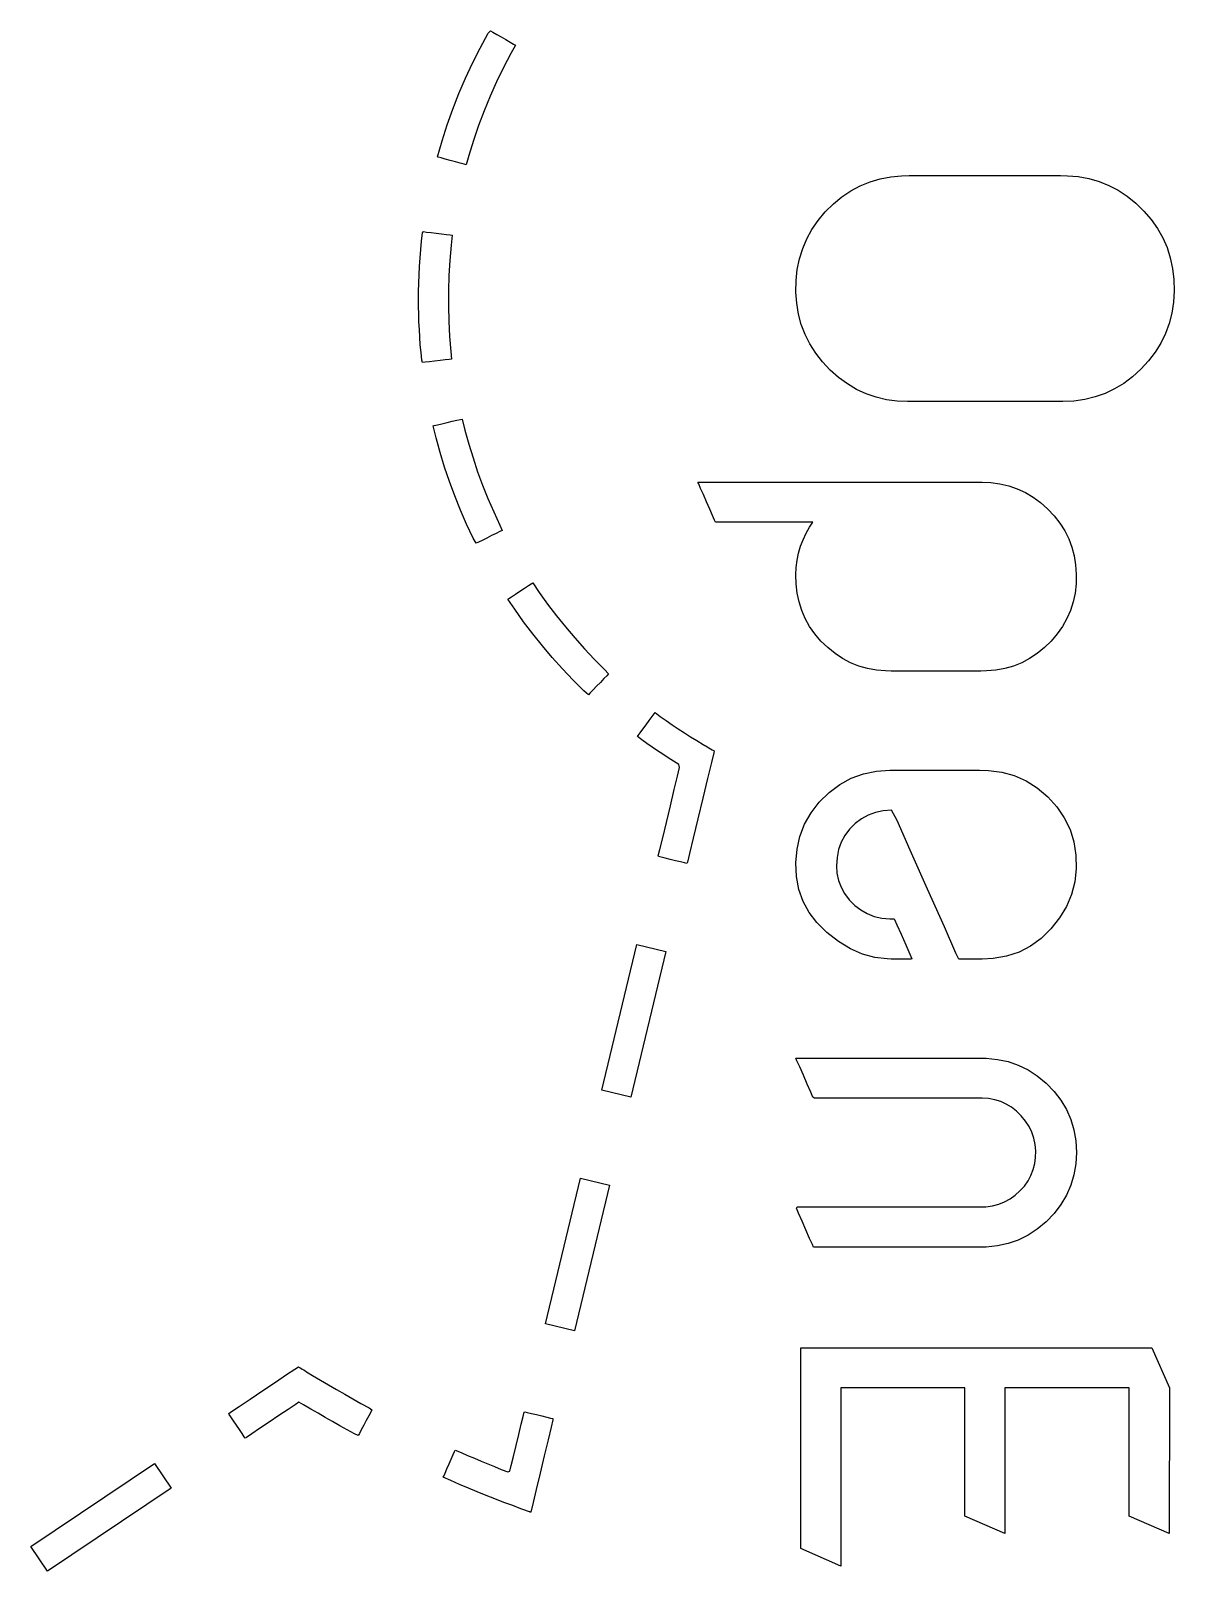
# Model space of a CAD drawing. Header units: metres. Extents: x 1612 to 2178, y 1755 to 2101.
# Drawn here: x 1655.36 to 1671.61, y 2015.76 to 2037.66 of the extents above; entities that cross this region are included whole.
import ezdxf

# ---------------------------------------------------------------- set-up
doc = ezdxf.new("R2010")
doc.units = ezdxf.units.M

msp = doc.modelspace()

# ---------------------------------------------------------------- linework, layer by layer
at = {"layer": 'COMPONENT0'}
for p, q in [((1661.858, 2037.627, 0), (1661.892, 2037.663, 0)), ((1661.892, 2037.663, 0), (1661.927, 2037.643, 0)), ((1661.745, 2037.417, 0), (1661.858, 2037.627, 0)), ((1661.927, 2037.643, 0), (1661.981, 2037.612, 0)), ((1661.981, 2037.612, 0), (1662.046, 2037.575, 0)), ((1662.046, 2037.575, 0), (1662.112, 2037.537, 0)), ((1662.112, 2037.537, 0), (1662.173, 2037.502, 0)), ((1662.173, 2037.502, 0), (1662.221, 2037.475, 0)), ((1662.247, 2037.46, 0), (1662.184, 2037.341, 0)), ((1662.221, 2037.475, 0), (1662.247, 2037.46, 0)), ((1661.638, 2037.205, 0), (1661.745, 2037.417, 0)), ((1662.184, 2037.341, 0), (1662.079, 2037.141, 0)), ((1661.538, 2036.989, 0), (1661.638, 2037.205, 0)), ((1662.079, 2037.141, 0), (1661.98, 2036.939, 0)), ((1661.444, 2036.77, 0), (1661.538, 2036.989, 0)), ((1661.98, 2036.939, 0), (1661.888, 2036.734, 0)), ((1661.357, 2036.548, 0), (1661.444, 2036.77, 0)), ((1661.888, 2036.734, 0), (1661.802, 2036.526, 0)), ((1661.277, 2036.324, 0), (1661.357, 2036.548, 0)), ((1661.802, 2036.526, 0), (1661.723, 2036.316, 0)), ((1661.205, 2036.098, 0), (1661.277, 2036.324, 0)), ((1661.723, 2036.316, 0), (1661.65, 2036.103, 0)), ((1661.139, 2035.869, 0), (1661.205, 2036.098, 0)), ((1661.65, 2036.103, 0), (1661.584, 2035.888, 0)), ((1661.15, 2035.866, 0), (1661.139, 2035.869, 0)), ((1661.189, 2035.855, 0), (1661.15, 2035.866, 0)), ((1661.249, 2035.839, 0), (1661.189, 2035.855, 0)), ((1661.321, 2035.82, 0), (1661.249, 2035.839, 0)), ((1661.395, 2035.8, 0), (1661.321, 2035.82, 0)), ((1661.463, 2035.781, 0), (1661.395, 2035.8, 0)), ((1661.516, 2035.767, 0), (1661.463, 2035.781, 0)), ((1661.545, 2035.759, 0), (1661.516, 2035.767, 0)), ((1661.584, 2035.888, 0), (1661.545, 2035.759, 0)), ((1660.928, 2034.79, 0), (1660.942, 2034.808, 0)), ((1660.942, 2034.808, 0), (1660.984, 2034.802, 0)), ((1660.902, 2034.553, 0), (1660.914, 2034.671, 0)), ((1660.914, 2034.671, 0), (1660.928, 2034.79, 0)), ((1660.984, 2034.802, 0), (1661.047, 2034.795, 0)), ((1661.047, 2034.795, 0), (1661.121, 2034.785, 0)), ((1661.121, 2034.785, 0), (1661.197, 2034.776, 0)), ((1661.197, 2034.776, 0), (1661.267, 2034.767, 0)), ((1661.267, 2034.767, 0), (1661.32, 2034.76, 0)), ((1661.334, 2034.614, 0), (1661.314, 2034.399, 0)), ((1661.32, 2034.76, 0), (1661.348, 2034.757, 0)), ((1661.348, 2034.757, 0), (1661.334, 2034.614, 0)), ((1660.884, 2034.314, 0), (1660.892, 2034.434, 0)), ((1660.892, 2034.434, 0), (1660.902, 2034.553, 0)), ((1661.314, 2034.399, 0), (1661.301, 2034.183, 0)), ((1660.873, 2034.075, 0), (1660.878, 2034.195, 0)), ((1660.878, 2034.195, 0), (1660.884, 2034.314, 0)), ((1661.301, 2034.183, 0), (1661.294, 2033.966, 0)), ((1660.869, 2033.836, 0), (1660.87, 2033.956, 0)), ((1660.87, 2033.956, 0), (1660.873, 2034.075, 0)), ((1661.294, 2033.966, 0), (1661.294, 2033.749, 0)), ((1660.87, 2033.745, 0), (1660.869, 2033.836, 0)), ((1660.872, 2033.636, 0), (1660.87, 2033.745, 0)), ((1661.294, 2033.749, 0), (1661.299, 2033.533, 0)), ((1660.876, 2033.527, 0), (1660.872, 2033.636, 0)), ((1660.881, 2033.417, 0), (1660.876, 2033.527, 0)), ((1661.299, 2033.533, 0), (1661.311, 2033.317, 0)), ((1660.887, 2033.308, 0), (1660.881, 2033.417, 0)), ((1660.895, 2033.199, 0), (1660.887, 2033.308, 0)), ((1661.311, 2033.317, 0), (1661.329, 2033.102, 0)), ((1660.905, 2033.091, 0), (1660.895, 2033.199, 0)), ((1660.916, 2032.982, 0), (1660.905, 2033.091, 0)), ((1661.329, 2033.102, 0), (1661.336, 2032.994, 0)), ((1660.928, 2032.947, 0), (1660.916, 2032.982, 0)), ((1660.965, 2032.952, 0), (1660.928, 2032.947, 0)), ((1661.025, 2032.959, 0), (1660.965, 2032.952, 0)), ((1661.098, 2032.967, 0), (1661.025, 2032.959, 0)), ((1661.175, 2032.976, 0), (1661.098, 2032.967, 0)), ((1661.246, 2032.984, 0), (1661.175, 2032.976, 0)), ((1661.303, 2032.99, 0), (1661.246, 2032.984, 0)), ((1661.336, 2032.994, 0), (1661.303, 2032.99, 0)), ((1661.077, 2032.047, 0), (1661.094, 2032.051, 0)), ((1661.119, 2031.878, 0), (1661.077, 2032.047, 0)), ((1661.094, 2032.051, 0), (1661.139, 2032.062, 0)), ((1661.139, 2032.062, 0), (1661.202, 2032.077, 0)), ((1661.202, 2032.077, 0), (1661.276, 2032.094, 0)), ((1661.276, 2032.094, 0), (1661.35, 2032.111, 0)), ((1661.35, 2032.111, 0), (1661.416, 2032.127, 0)), ((1661.416, 2032.127, 0), (1661.465, 2032.139, 0)), ((1661.465, 2032.139, 0), (1661.488, 2032.144, 0)), ((1661.488, 2032.144, 0), (1661.529, 2031.985, 0)), ((1661.529, 2031.985, 0), (1661.583, 2031.787, 0)), ((1661.177, 2031.669, 0), (1661.119, 2031.878, 0)), ((1661.583, 2031.787, 0), (1661.644, 2031.59, 0)), ((1661.241, 2031.461, 0), (1661.177, 2031.669, 0)), ((1661.644, 2031.59, 0), (1661.709, 2031.395, 0)), ((1661.31, 2031.254, 0), (1661.241, 2031.461, 0)), ((1661.709, 2031.395, 0), (1661.78, 2031.203, 0)), ((1661.385, 2031.05, 0), (1661.31, 2031.254, 0)), ((1661.78, 2031.203, 0), (1661.857, 2031.012, 0)), ((1661.467, 2030.848, 0), (1661.385, 2031.05, 0)), ((1661.857, 2031.012, 0), (1661.939, 2030.823, 0)), ((1661.553, 2030.649, 0), (1661.467, 2030.848, 0)), ((1661.646, 2030.452, 0), (1661.553, 2030.649, 0)), ((1661.939, 2030.823, 0), (1662.026, 2030.637, 0)), ((1661.69, 2030.377, 0), (1661.646, 2030.452, 0)), ((1661.839, 2030.451, 0), (1661.774, 2030.419, 0)), ((1661.908, 2030.486, 0), (1661.839, 2030.451, 0)), ((1661.973, 2030.518, 0), (1661.908, 2030.486, 0)), ((1662.025, 2030.544, 0), (1661.973, 2030.518, 0)), ((1662.057, 2030.56, 0), (1662.025, 2030.544, 0)), ((1662.026, 2030.637, 0), (1662.057, 2030.56, 0)), ((1661.722, 2030.393, 0), (1661.69, 2030.377, 0)), ((1661.774, 2030.419, 0), (1661.722, 2030.393, 0)), ((1662.374, 2029.737, 0), (1662.431, 2029.775, 0)), ((1662.431, 2029.775, 0), (1662.473, 2029.803, 0)), ((1662.473, 2029.803, 0), (1662.493, 2029.816, 0)), ((1662.493, 2029.816, 0), (1662.586, 2029.68, 0)), ((1662.14, 2029.583, 0), (1662.155, 2029.593, 0)), ((1662.238, 2029.439, 0), (1662.14, 2029.583, 0)), ((1662.155, 2029.593, 0), (1662.193, 2029.618, 0)), ((1662.193, 2029.618, 0), (1662.248, 2029.654, 0)), ((1662.248, 2029.654, 0), (1662.311, 2029.695, 0)), ((1662.311, 2029.695, 0), (1662.374, 2029.737, 0)), ((1662.586, 2029.68, 0), (1662.705, 2029.512, 0)), ((1662.364, 2029.262, 0), (1662.238, 2029.439, 0)), ((1662.705, 2029.512, 0), (1662.829, 2029.348, 0)), ((1662.829, 2029.348, 0), (1662.958, 2029.188, 0)), ((1662.495, 2029.088, 0), (1662.364, 2029.262, 0)), ((1662.958, 2029.188, 0), (1663.09, 2029.031, 0)), ((1662.631, 2028.919, 0), (1662.495, 2029.088, 0)), ((1662.771, 2028.753, 0), (1662.631, 2028.919, 0)), ((1663.09, 2029.031, 0), (1663.228, 2028.878, 0)), ((1662.917, 2028.591, 0), (1662.771, 2028.753, 0)), ((1663.228, 2028.878, 0), (1663.369, 2028.728, 0)), ((1663.369, 2028.728, 0), (1663.515, 2028.583, 0)), ((1663.066, 2028.433, 0), (1662.917, 2028.591, 0)), ((1663.545, 2028.495, 0), (1663.505, 2028.453, 0)), ((1663.515, 2028.583, 0), (1663.57, 2028.521, 0)), ((1663.57, 2028.521, 0), (1663.545, 2028.495, 0)), ((1663.22, 2028.279, 0), (1663.066, 2028.433, 0)), ((1663.288, 2028.224, 0), (1663.22, 2028.279, 0)), ((1663.312, 2028.249, 0), (1663.288, 2028.224, 0)), ((1663.352, 2028.292, 0), (1663.312, 2028.249, 0)), ((1663.402, 2028.344, 0), (1663.352, 2028.292, 0)), ((1663.455, 2028.4, 0), (1663.402, 2028.344, 0)), ((1663.505, 2028.453, 0), (1663.455, 2028.4, 0)), ((1664.105, 2027.797, 0), (1664.151, 2027.858, 0)), ((1664.151, 2027.858, 0), (1664.192, 2027.913, 0)), ((1664.192, 2027.913, 0), (1664.221, 2027.952, 0)), ((1664.221, 2027.952, 0), (1664.234, 2027.97, 0)), ((1664.234, 2027.97, 0), (1664.307, 2027.916, 0)), ((1664.307, 2027.916, 0), (1664.392, 2027.856, 0)), ((1664.392, 2027.856, 0), (1664.477, 2027.797, 0)), ((1663.981, 2027.631, 0), (1663.992, 2027.645, 0)), ((1664.045, 2027.584, 0), (1663.981, 2027.631, 0)), ((1663.992, 2027.645, 0), (1664.02, 2027.682, 0)), ((1664.02, 2027.682, 0), (1664.059, 2027.735, 0)), ((1664.118, 2027.531, 0), (1664.045, 2027.584, 0)), ((1664.059, 2027.735, 0), (1664.105, 2027.797, 0)), ((1664.477, 2027.797, 0), (1664.563, 2027.739, 0)), ((1664.563, 2027.739, 0), (1664.65, 2027.682, 0)), ((1664.65, 2027.682, 0), (1664.738, 2027.626, 0)), ((1664.738, 2027.626, 0), (1664.826, 2027.572, 0)), ((1664.192, 2027.479, 0), (1664.118, 2027.531, 0)), ((1664.266, 2027.428, 0), (1664.192, 2027.479, 0)), ((1664.341, 2027.378, 0), (1664.266, 2027.428, 0)), ((1664.417, 2027.328, 0), (1664.341, 2027.378, 0)), ((1664.826, 2027.572, 0), (1664.915, 2027.519, 0)), ((1664.915, 2027.519, 0), (1664.941, 2027.504, 0)), ((1664.941, 2027.504, 0), (1664.954, 2027.496, 0)), ((1664.954, 2027.496, 0), (1664.974, 2027.485, 0)), ((1664.974, 2027.485, 0), (1664.998, 2027.471, 0)), ((1664.998, 2027.471, 0), (1665.023, 2027.456, 0)), ((1665.023, 2027.456, 0), (1665.046, 2027.443, 0)), ((1665.068, 2027.4, 0), (1665.034, 2027.26, 0)), ((1665.046, 2027.443, 0), (1665.064, 2027.433, 0)), ((1665.064, 2027.433, 0), (1665.073, 2027.427, 0)), ((1665.073, 2027.427, 0), (1665.068, 2027.4, 0)), ((1664.493, 2027.28, 0), (1664.417, 2027.328, 0)), ((1664.57, 2027.232, 0), (1664.493, 2027.28, 0)), ((1664.552, 2027.066, 0), (1664.581, 2027.19, 0)), ((1664.581, 2027.19, 0), (1664.57, 2027.232, 0)), ((1665.034, 2027.26, 0), (1664.979, 2027.033, 0)), ((1664.506, 2026.876, 0), (1664.552, 2027.066, 0)), ((1664.979, 2027.033, 0), (1664.912, 2026.755, 0)), ((1664.451, 2026.647, 0), (1664.506, 2026.876, 0)), ((1664.912, 2026.755, 0), (1664.841, 2026.461, 0)), ((1664.393, 2026.41, 0), (1664.451, 2026.647, 0)), ((1664.341, 2026.192, 0), (1664.393, 2026.41, 0)), ((1664.841, 2026.461, 0), (1664.775, 2026.187, 0)), ((1664.3, 2026.024, 0), (1664.341, 2026.192, 0)), ((1664.775, 2026.187, 0), (1664.723, 2025.969, 0)), ((1664.278, 2025.933, 0), (1664.3, 2026.024, 0)), ((1664.283, 2025.923, 0), (1664.278, 2025.933, 0)), ((1664.319, 2025.915, 0), (1664.283, 2025.923, 0)), ((1664.378, 2025.901, 0), (1664.319, 2025.915, 0)), ((1664.449, 2025.883, 0), (1664.378, 2025.901, 0)), ((1664.525, 2025.865, 0), (1664.449, 2025.883, 0)), ((1664.595, 2025.848, 0), (1664.525, 2025.865, 0)), ((1664.651, 2025.835, 0), (1664.595, 2025.848, 0)), ((1664.684, 2025.827, 0), (1664.651, 2025.835, 0)), ((1664.692, 2025.843, 0), (1664.684, 2025.827, 0)), ((1664.723, 2025.969, 0), (1664.692, 2025.843, 0)), ((1663.475, 2022.603, 0), (1663.975, 2024.675, 0)), ((1664.387, 2024.576, 0), (1663.887, 2022.504, 0)), ((1663.975, 2024.675, 0), (1664.387, 2024.576, 0)), ((1663.887, 2022.504, 0), (1663.475, 2022.603, 0)), ((1662.674, 2019.281, 0), (1663.174, 2021.353, 0)), ((1663.586, 2021.254, 0), (1663.086, 2019.182, 0)), ((1663.174, 2021.353, 0), (1663.586, 2021.254, 0)), ((1663.086, 2019.182, 0), (1662.674, 2019.281, 0)), ((1658.993, 2018.559, 0), (1659.11, 2018.637, 0)), ((1659.11, 2018.637, 0), (1659.161, 2018.671, 0)), ((1659.161, 2018.671, 0), (1659.165, 2018.669, 0)), ((1659.165, 2018.669, 0), (1659.177, 2018.662, 0)), ((1659.177, 2018.662, 0), (1659.195, 2018.651, 0)), ((1659.195, 2018.651, 0), (1659.216, 2018.638, 0)), ((1659.216, 2018.638, 0), (1659.237, 2018.625, 0)), ((1659.237, 2018.625, 0), (1659.256, 2018.614, 0)), ((1659.256, 2018.614, 0), (1659.27, 2018.605, 0)), ((1659.27, 2018.605, 0), (1659.277, 2018.6, 0)), ((1658.654, 2018.331, 0), (1658.834, 2018.452, 0)), ((1658.834, 2018.452, 0), (1658.993, 2018.559, 0)), ((1659.277, 2018.6, 0), (1659.362, 2018.548, 0)), ((1659.362, 2018.548, 0), (1659.476, 2018.48, 0)), ((1659.476, 2018.48, 0), (1659.59, 2018.412, 0)), ((1659.59, 2018.412, 0), (1659.704, 2018.346, 0)), ((1658.32, 2018.106, 0), (1658.475, 2018.211, 0)), ((1658.475, 2018.211, 0), (1658.654, 2018.331, 0)), ((1659.167, 2018.165, 0), (1659.114, 2018.129, 0)), ((1659.236, 2018.13, 0), (1659.167, 2018.165, 0)), ((1659.704, 2018.346, 0), (1659.82, 2018.28, 0)), ((1659.82, 2018.28, 0), (1659.935, 2018.215, 0)), ((1659.935, 2018.215, 0), (1660.051, 2018.15, 0)), ((1658.17, 2018.005, 0), (1658.211, 2018.033, 0)), ((1658.177, 2017.994, 0), (1658.17, 2018.005, 0)), ((1658.201, 2017.958, 0), (1658.177, 2017.994, 0)), ((1658.237, 2017.904, 0), (1658.201, 2017.958, 0)), ((1658.211, 2018.033, 0), (1658.32, 2018.106, 0)), ((1658.885, 2017.976, 0), (1658.745, 2017.882, 0)), ((1659.014, 2018.062, 0), (1658.885, 2017.976, 0)), ((1659.114, 2018.129, 0), (1659.014, 2018.062, 0)), ((1659.338, 2018.069, 0), (1659.236, 2018.13, 0)), ((1659.44, 2018.009, 0), (1659.338, 2018.069, 0)), ((1659.544, 2017.95, 0), (1659.44, 2018.009, 0)), ((1659.647, 2017.891, 0), (1659.544, 2017.95, 0)), ((1660.051, 2018.15, 0), (1660.167, 2018.087, 0)), ((1660.161, 2017.972, 0), (1660.126, 2017.907, 0)), ((1660.19, 2018.025, 0), (1660.161, 2017.972, 0)), ((1660.167, 2018.087, 0), (1660.207, 2018.058, 0)), ((1660.207, 2018.058, 0), (1660.19, 2018.025, 0)), ((1662.33, 2017.853, 0), (1662.357, 2017.965, 0)), ((1662.357, 2017.965, 0), (1662.372, 2018.026, 0)), ((1662.372, 2018.026, 0), (1662.38, 2018.03, 0)), ((1662.38, 2018.03, 0), (1662.416, 2018.021, 0)), ((1662.416, 2018.021, 0), (1662.474, 2018.007, 0)), ((1662.474, 2018.007, 0), (1662.546, 2017.99, 0)), ((1662.546, 2017.99, 0), (1662.621, 2017.972, 0)), ((1662.621, 2017.972, 0), (1662.692, 2017.955, 0)), ((1662.692, 2017.955, 0), (1662.748, 2017.941, 0)), ((1658.279, 2017.842, 0), (1658.237, 2017.904, 0)), ((1658.322, 2017.777, 0), (1658.279, 2017.842, 0)), ((1658.361, 2017.72, 0), (1658.322, 2017.777, 0)), ((1658.61, 2017.791, 0), (1658.497, 2017.715, 0)), ((1658.745, 2017.882, 0), (1658.61, 2017.791, 0)), ((1659.751, 2017.833, 0), (1659.647, 2017.891, 0)), ((1659.854, 2017.775, 0), (1659.751, 2017.833, 0)), ((1659.958, 2017.719, 0), (1659.854, 2017.775, 0)), ((1660.056, 2017.775, 0), (1660.028, 2017.724, 0)), ((1660.09, 2017.839, 0), (1660.056, 2017.775, 0)), ((1660.126, 2017.907, 0), (1660.09, 2017.839, 0)), ((1662.295, 2017.707, 0), (1662.33, 2017.853, 0)), ((1662.756, 2017.813, 0), (1662.712, 2017.631, 0)), ((1662.748, 2017.941, 0), (1662.78, 2017.933, 0)), ((1662.781, 2017.918, 0), (1662.756, 2017.813, 0)), ((1662.78, 2017.933, 0), (1662.781, 2017.918, 0)), ((1658.391, 2017.676, 0), (1658.361, 2017.72, 0)), ((1658.405, 2017.655, 0), (1658.391, 2017.676, 0)), ((1658.424, 2017.666, 0), (1658.405, 2017.655, 0)), ((1658.497, 2017.715, 0), (1658.424, 2017.666, 0)), ((1660.013, 2017.695, 0), (1659.958, 2017.719, 0)), ((1660.028, 2017.724, 0), (1660.013, 2017.695, 0)), ((1662.22, 2017.396, 0), (1662.257, 2017.549, 0)), ((1662.257, 2017.549, 0), (1662.295, 2017.707, 0)), ((1662.712, 2017.631, 0), (1662.658, 2017.404, 0)), ((1655.356, 2016.116, 0), (1657.114, 2017.296, 0)), ((1657.114, 2017.296, 0), (1657.35, 2016.945, 0)), ((1661.273, 2017.219, 0), (1661.304, 2017.289, 0)), ((1661.304, 2017.289, 0), (1661.335, 2017.359, 0)), ((1661.335, 2017.359, 0), (1661.363, 2017.421, 0)), ((1661.363, 2017.421, 0), (1661.383, 2017.466, 0)), ((1661.383, 2017.466, 0), (1661.392, 2017.486, 0)), ((1661.392, 2017.486, 0), (1661.474, 2017.45, 0)), ((1661.474, 2017.45, 0), (1661.568, 2017.409, 0)), ((1661.568, 2017.409, 0), (1661.663, 2017.369, 0)), ((1661.663, 2017.369, 0), (1661.758, 2017.329, 0)), ((1661.758, 2017.329, 0), (1661.853, 2017.29, 0)), ((1661.853, 2017.29, 0), (1661.949, 2017.251, 0)), ((1662.189, 2017.269, 0), (1662.22, 2017.396, 0)), ((1662.658, 2017.404, 0), (1662.599, 2017.159, 0)), ((1661.22, 2017.1, 0), (1661.227, 2017.116, 0)), ((1661.328, 2017.052, 0), (1661.22, 2017.1, 0)), ((1661.227, 2017.116, 0), (1661.246, 2017.158, 0)), ((1661.246, 2017.158, 0), (1661.273, 2017.219, 0)), ((1661.949, 2017.251, 0), (1662.044, 2017.212, 0)), ((1662.044, 2017.212, 0), (1662.14, 2017.175, 0)), ((1662.14, 2017.175, 0), (1662.169, 2017.186, 0)), ((1662.169, 2017.186, 0), (1662.189, 2017.269, 0)), ((1662.599, 2017.159, 0), (1662.543, 2016.927, 0)), ((1657.35, 2016.945, 0), (1655.592, 2015.764, 0)), ((1661.453, 2016.998, 0), (1661.328, 2017.052, 0)), ((1661.578, 2016.945, 0), (1661.453, 2016.998, 0)), ((1661.704, 2016.893, 0), (1661.578, 2016.945, 0)), ((1661.83, 2016.842, 0), (1661.704, 2016.893, 0)), ((1662.543, 2016.927, 0), (1662.498, 2016.739, 0)), ((1661.956, 2016.792, 0), (1661.83, 2016.842, 0)), ((1662.082, 2016.743, 0), (1661.956, 2016.792, 0)), ((1662.208, 2016.696, 0), (1662.082, 2016.743, 0)), ((1662.245, 2016.682, 0), (1662.208, 2016.696, 0)), ((1662.267, 2016.674, 0), (1662.245, 2016.682, 0)), ((1662.3, 2016.662, 0), (1662.267, 2016.674, 0)), ((1662.339, 2016.647, 0), (1662.3, 2016.662, 0)), ((1662.38, 2016.632, 0), (1662.339, 2016.647, 0)), ((1662.418, 2016.618, 0), (1662.38, 2016.632, 0)), ((1662.498, 2016.739, 0), (1662.47, 2016.623, 0)), ((1662.447, 2016.607, 0), (1662.418, 2016.618, 0)), ((1662.463, 2016.601, 0), (1662.447, 2016.607, 0)), ((1662.47, 2016.623, 0), (1662.463, 2016.601, 0)), ((1655.592, 2015.764, 0), (1655.356, 2016.116, 0))]:
    msp.add_line(p, q, dxfattribs=at)
at = {"layer": 'COMPONENT1'}
for p, q in [((1667.15, 2035.459, 0), (1667.289, 2035.516, 0)), ((1667.289, 2035.516, 0), (1667.433, 2035.559, 0)), ((1667.433, 2035.559, 0), (1667.583, 2035.588, 0)), ((1667.583, 2035.588, 0), (1667.739, 2035.602, 0)), ((1667.739, 2035.602, 0), (1667.844, 2035.604, 0)), ((1667.844, 2035.604, 0), (1668.019, 2035.604, 0)), ((1668.019, 2035.604, 0), (1668.321, 2035.604, 0)), ((1668.321, 2035.604, 0), (1668.701, 2035.604, 0)), ((1668.701, 2035.604, 0), (1669.109, 2035.604, 0)), ((1669.109, 2035.604, 0), (1669.493, 2035.604, 0)), ((1669.493, 2035.604, 0), (1669.806, 2035.604, 0)), ((1669.806, 2035.604, 0), (1669.996, 2035.604, 0)), ((1669.996, 2035.604, 0), (1670.095, 2035.603, 0)), ((1670.095, 2035.603, 0), (1670.251, 2035.59, 0)), ((1670.251, 2035.59, 0), (1670.402, 2035.562, 0)), ((1670.402, 2035.562, 0), (1670.547, 2035.521, 0)), ((1670.547, 2035.521, 0), (1670.686, 2035.465, 0)), ((1670.686, 2035.465, 0), (1670.819, 2035.395, 0)), ((1666.768, 2035.201, 0), (1666.89, 2035.301, 0)), ((1666.89, 2035.301, 0), (1667.017, 2035.387, 0)), ((1667.017, 2035.387, 0), (1667.15, 2035.459, 0)), ((1670.819, 2035.395, 0), (1670.947, 2035.31, 0)), ((1670.947, 2035.31, 0), (1671.068, 2035.212, 0)), ((1666.552, 2034.967, 0), (1666.653, 2035.087, 0)), ((1666.653, 2035.087, 0), (1666.768, 2035.201, 0)), ((1671.068, 2035.212, 0), (1671.184, 2035.099, 0)), ((1671.184, 2035.099, 0), (1671.287, 2034.978, 0)), ((1666.391, 2034.706, 0), (1666.464, 2034.84, 0)), ((1666.464, 2034.84, 0), (1666.552, 2034.967, 0)), ((1671.287, 2034.978, 0), (1671.377, 2034.851, 0)), ((1671.377, 2034.851, 0), (1671.452, 2034.718, 0)), ((1666.332, 2034.567, 0), (1666.391, 2034.706, 0)), ((1671.452, 2034.718, 0), (1671.513, 2034.58, 0)), ((1666.255, 2034.27, 0), (1666.286, 2034.422, 0)), ((1666.286, 2034.422, 0), (1666.332, 2034.567, 0)), ((1671.513, 2034.58, 0), (1671.559, 2034.435, 0)), ((1671.559, 2034.435, 0), (1671.592, 2034.284, 0)), ((1666.238, 2034.112, 0), (1666.255, 2034.27, 0)), ((1671.592, 2034.284, 0), (1671.61, 2034.128, 0)), ((1666.236, 2033.949, 0), (1666.238, 2034.112, 0)), ((1666.247, 2033.789, 0), (1666.236, 2033.949, 0)), ((1671.614, 2033.965, 0), (1671.604, 2033.805, 0)), ((1671.61, 2034.128, 0), (1671.614, 2033.965, 0)), ((1666.273, 2033.636, 0), (1666.247, 2033.789, 0)), ((1671.604, 2033.805, 0), (1671.58, 2033.651, 0)), ((1666.312, 2033.488, 0), (1666.273, 2033.636, 0)), ((1671.542, 2033.502, 0), (1671.49, 2033.36, 0)), ((1671.58, 2033.651, 0), (1671.542, 2033.502, 0)), ((1666.366, 2033.346, 0), (1666.312, 2033.488, 0)), ((1666.434, 2033.211, 0), (1666.366, 2033.346, 0)), ((1671.49, 2033.36, 0), (1671.423, 2033.224, 0)), ((1666.517, 2033.081, 0), (1666.434, 2033.211, 0)), ((1666.613, 2032.957, 0), (1666.517, 2033.081, 0)), ((1671.343, 2033.093, 0), (1671.248, 2032.969, 0)), ((1671.423, 2033.224, 0), (1671.343, 2033.093, 0)), ((1666.724, 2032.839, 0), (1666.613, 2032.957, 0)), ((1666.842, 2032.733, 0), (1666.724, 2032.839, 0)), ((1671.138, 2032.851, 0), (1671.02, 2032.743, 0)), ((1671.248, 2032.969, 0), (1671.138, 2032.851, 0)), ((1666.967, 2032.642, 0), (1666.842, 2032.733, 0)), ((1667.097, 2032.564, 0), (1666.967, 2032.642, 0)), ((1670.896, 2032.65, 0), (1670.767, 2032.571, 0)), ((1671.02, 2032.743, 0), (1670.896, 2032.65, 0)), ((1667.233, 2032.501, 0), (1667.097, 2032.564, 0)), ((1667.375, 2032.453, 0), (1667.233, 2032.501, 0)), ((1667.523, 2032.418, 0), (1667.375, 2032.453, 0)), ((1667.676, 2032.398, 0), (1667.523, 2032.418, 0)), ((1670.189, 2032.399, 0), (1670.03, 2032.392, 0)), ((1670.342, 2032.421, 0), (1670.189, 2032.399, 0)), ((1670.49, 2032.457, 0), (1670.342, 2032.421, 0)), ((1670.631, 2032.507, 0), (1670.49, 2032.457, 0)), ((1670.767, 2032.571, 0), (1670.631, 2032.507, 0)), ((1667.821, 2032.392, 0), (1667.676, 2032.398, 0)), ((1667.931, 2032.392, 0), (1667.821, 2032.392, 0)), ((1668.188, 2032.392, 0), (1667.931, 2032.392, 0)), ((1668.543, 2032.392, 0), (1668.188, 2032.392, 0)), ((1668.946, 2032.392, 0), (1668.543, 2032.392, 0)), ((1669.345, 2032.392, 0), (1668.946, 2032.392, 0)), ((1669.693, 2032.392, 0), (1669.345, 2032.392, 0)), ((1669.938, 2032.392, 0), (1669.693, 2032.392, 0)), ((1670.03, 2032.392, 0), (1669.938, 2032.392, 0)), ((1664.843, 2031.246, 0), (1665.013, 2031.246, 0)), ((1664.854, 2031.222, 0), (1664.843, 2031.246, 0)), ((1664.881, 2031.158, 0), (1664.854, 2031.222, 0)), ((1664.92, 2031.069, 0), (1664.881, 2031.158, 0)), ((1665.013, 2031.246, 0), (1665.462, 2031.246, 0)), ((1665.462, 2031.246, 0), (1666.098, 2031.246, 0)), ((1666.098, 2031.246, 0), (1666.83, 2031.246, 0)), ((1666.83, 2031.246, 0), (1667.566, 2031.246, 0)), ((1667.566, 2031.246, 0), (1668.214, 2031.246, 0)), ((1668.214, 2031.246, 0), (1668.684, 2031.246, 0)), ((1668.684, 2031.246, 0), (1668.883, 2031.246, 0)), ((1668.883, 2031.246, 0), (1669.007, 2031.241, 0)), ((1669.007, 2031.241, 0), (1669.137, 2031.224, 0)), ((1669.137, 2031.224, 0), (1669.262, 2031.195, 0)), ((1669.262, 2031.195, 0), (1669.382, 2031.153, 0)), ((1669.382, 2031.153, 0), (1669.498, 2031.1, 0)), ((1669.498, 2031.1, 0), (1669.608, 2031.035, 0)), ((1664.965, 2030.966, 0), (1664.92, 2031.069, 0)), ((1665.011, 2030.862, 0), (1664.965, 2030.966, 0)), ((1669.608, 2031.035, 0), (1669.713, 2030.957, 0)), ((1669.713, 2030.957, 0), (1669.814, 2030.868, 0)), ((1669.814, 2030.868, 0), (1669.907, 2030.769, 0)), ((1665.051, 2030.77, 0), (1665.011, 2030.862, 0)), ((1665.079, 2030.704, 0), (1665.051, 2030.77, 0)), ((1665.092, 2030.676, 0), (1665.079, 2030.704, 0)), ((1665.14, 2030.676, 0), (1665.092, 2030.676, 0)), ((1665.287, 2030.676, 0), (1665.14, 2030.676, 0)), ((1665.5, 2030.676, 0), (1665.287, 2030.676, 0)), ((1665.749, 2030.676, 0), (1665.5, 2030.676, 0)), ((1666.002, 2030.676, 0), (1665.749, 2030.676, 0)), ((1666.229, 2030.676, 0), (1666.002, 2030.676, 0)), ((1666.396, 2030.676, 0), (1666.229, 2030.676, 0)), ((1666.474, 2030.676, 0), (1666.396, 2030.676, 0)), ((1666.43, 2030.607, 0), (1666.474, 2030.676, 0)), ((1669.907, 2030.769, 0), (1669.987, 2030.665, 0)), ((1669.987, 2030.665, 0), (1670.057, 2030.556, 0)), ((1666.302, 2030.335, 0), (1666.337, 2030.428, 0)), ((1666.337, 2030.428, 0), (1666.38, 2030.519, 0)), ((1666.38, 2030.519, 0), (1666.43, 2030.607, 0)), ((1670.057, 2030.556, 0), (1670.114, 2030.442, 0)), ((1670.114, 2030.442, 0), (1670.159, 2030.323, 0)), ((1666.254, 2030.138, 0), (1666.274, 2030.238, 0)), ((1666.274, 2030.238, 0), (1666.302, 2030.335, 0)), ((1670.159, 2030.323, 0), (1670.192, 2030.199, 0)), ((1666.235, 2029.929, 0), (1666.241, 2030.035, 0)), ((1666.241, 2030.035, 0), (1666.254, 2030.138, 0)), ((1670.192, 2030.199, 0), (1670.213, 2030.071, 0)), ((1670.213, 2030.071, 0), (1670.222, 2029.937, 0)), ((1666.238, 2029.802, 0), (1666.235, 2029.929, 0)), ((1666.253, 2029.67, 0), (1666.238, 2029.802, 0)), ((1670.22, 2029.802, 0), (1670.205, 2029.67, 0)), ((1670.222, 2029.937, 0), (1670.22, 2029.802, 0)), ((1666.28, 2029.544, 0), (1666.253, 2029.67, 0)), ((1670.205, 2029.67, 0), (1670.178, 2029.544, 0)), ((1666.318, 2029.423, 0), (1666.28, 2029.544, 0)), ((1666.369, 2029.307, 0), (1666.318, 2029.423, 0)), ((1670.14, 2029.423, 0), (1670.089, 2029.307, 0)), ((1670.178, 2029.544, 0), (1670.14, 2029.423, 0)), ((1666.431, 2029.196, 0), (1666.369, 2029.307, 0)), ((1666.506, 2029.089, 0), (1666.431, 2029.196, 0)), ((1670.027, 2029.196, 0), (1669.952, 2029.089, 0)), ((1670.089, 2029.307, 0), (1670.027, 2029.196, 0)), ((1666.592, 2028.988, 0), (1666.506, 2029.089, 0)), ((1666.689, 2028.894, 0), (1666.592, 2028.988, 0)), ((1669.866, 2028.988, 0), (1669.769, 2028.894, 0)), ((1669.952, 2029.089, 0), (1669.866, 2028.988, 0)), ((1666.792, 2028.81, 0), (1666.689, 2028.894, 0)), ((1666.899, 2028.739, 0), (1666.792, 2028.81, 0)), ((1667.011, 2028.68, 0), (1666.899, 2028.739, 0)), ((1667.129, 2028.632, 0), (1667.011, 2028.68, 0)), ((1669.446, 2028.68, 0), (1669.328, 2028.632, 0)), ((1669.558, 2028.739, 0), (1669.446, 2028.68, 0)), ((1669.666, 2028.81, 0), (1669.558, 2028.739, 0)), ((1669.769, 2028.894, 0), (1669.666, 2028.81, 0)), ((1667.251, 2028.597, 0), (1667.129, 2028.632, 0)), ((1667.379, 2028.574, 0), (1667.251, 2028.597, 0)), ((1667.511, 2028.562, 0), (1667.379, 2028.574, 0)), ((1667.59, 2028.561, 0), (1667.511, 2028.562, 0)), ((1667.698, 2028.561, 0), (1667.59, 2028.561, 0)), ((1667.881, 2028.561, 0), (1667.698, 2028.561, 0)), ((1668.108, 2028.561, 0), (1667.881, 2028.561, 0)), ((1668.35, 2028.561, 0), (1668.108, 2028.561, 0)), ((1668.577, 2028.561, 0), (1668.35, 2028.561, 0)), ((1668.759, 2028.561, 0), (1668.577, 2028.561, 0)), ((1668.867, 2028.561, 0), (1668.759, 2028.561, 0)), ((1668.946, 2028.562, 0), (1668.867, 2028.561, 0)), ((1669.078, 2028.574, 0), (1668.946, 2028.562, 0)), ((1669.206, 2028.597, 0), (1669.078, 2028.574, 0)), ((1669.328, 2028.632, 0), (1669.206, 2028.597, 0)), ((1667.379, 2027.139, 0), (1667.573, 2027.151, 0)), ((1667.573, 2027.151, 0), (1667.685, 2027.151, 0)), ((1667.685, 2027.151, 0), (1667.961, 2027.151, 0)), ((1667.961, 2027.151, 0), (1668.307, 2027.151, 0)), ((1668.307, 2027.151, 0), (1668.633, 2027.151, 0)), ((1668.633, 2027.151, 0), (1668.847, 2027.151, 0)), ((1668.847, 2027.151, 0), (1668.972, 2027.149, 0)), ((1668.972, 2027.149, 0), (1669.162, 2027.125, 0)), ((1666.706, 2026.834, 0), (1666.859, 2026.948, 0)), ((1666.859, 2026.948, 0), (1667.021, 2027.037, 0)), ((1667.021, 2027.037, 0), (1667.195, 2027.101, 0)), ((1667.195, 2027.101, 0), (1667.379, 2027.139, 0)), ((1669.162, 2027.125, 0), (1669.341, 2027.076, 0)), ((1669.341, 2027.076, 0), (1669.51, 2027.001, 0)), ((1669.51, 2027.001, 0), (1669.668, 2026.901, 0)), ((1666.566, 2026.696, 0), (1666.706, 2026.834, 0)), ((1669.668, 2026.901, 0), (1669.816, 2026.775, 0)), ((1669.816, 2026.775, 0), (1669.947, 2026.63, 0)), ((1666.358, 2026.383, 0), (1666.45, 2026.545, 0)), ((1666.45, 2026.545, 0), (1666.566, 2026.696, 0)), ((1667.265, 2026.511, 0), (1667.169, 2026.459, 0)), ((1667.368, 2026.549, 0), (1667.265, 2026.511, 0)), ((1667.478, 2026.573, 0), (1667.368, 2026.549, 0)), ((1667.596, 2026.582, 0), (1667.478, 2026.573, 0)), ((1667.674, 2026.437, 0), (1667.596, 2026.582, 0)), ((1669.947, 2026.63, 0), (1670.052, 2026.474, 0)), ((1666.292, 2026.211, 0), (1666.358, 2026.383, 0)), ((1666.998, 2026.311, 0), (1666.931, 2026.222, 0)), ((1667.08, 2026.392, 0), (1666.998, 2026.311, 0)), ((1667.169, 2026.459, 0), (1667.08, 2026.392, 0)), ((1667.861, 2026.015, 0), (1667.674, 2026.437, 0)), ((1670.052, 2026.474, 0), (1670.133, 2026.308, 0)), ((1670.133, 2026.308, 0), (1670.188, 2026.131, 0)), ((1666.251, 2026.028, 0), (1666.292, 2026.211, 0)), ((1666.879, 2026.126, 0), (1666.842, 2026.022, 0)), ((1666.931, 2026.222, 0), (1666.879, 2026.126, 0)), ((1670.188, 2026.131, 0), (1670.217, 2025.943, 0)), ((1666.235, 2025.834, 0), (1666.251, 2026.028, 0)), ((1666.245, 2025.64, 0), (1666.235, 2025.834, 0)), ((1666.82, 2025.91, 0), (1666.812, 2025.791, 0)), ((1666.842, 2026.022, 0), (1666.82, 2025.91, 0)), ((1668.107, 2025.461, 0), (1667.861, 2026.015, 0)), ((1670.217, 2025.943, 0), (1670.221, 2025.749, 0)), ((1666.279, 2025.457, 0), (1666.245, 2025.64, 0)), ((1666.812, 2025.791, 0), (1666.819, 2025.686, 0)), ((1666.819, 2025.686, 0), (1666.841, 2025.585, 0)), ((1670.221, 2025.749, 0), (1670.2, 2025.563, 0)), ((1666.339, 2025.287, 0), (1666.279, 2025.457, 0)), ((1666.841, 2025.585, 0), (1666.877, 2025.489, 0)), ((1666.877, 2025.489, 0), (1666.928, 2025.397, 0)), ((1666.928, 2025.397, 0), (1666.993, 2025.31, 0)), ((1668.346, 2024.924, 0), (1668.107, 2025.461, 0)), ((1670.2, 2025.563, 0), (1670.154, 2025.385, 0)), ((1666.423, 2025.129, 0), (1666.339, 2025.287, 0)), ((1666.993, 2025.31, 0), (1667.072, 2025.23, 0)), ((1667.072, 2025.23, 0), (1667.157, 2025.164, 0)), ((1670.082, 2025.214, 0), (1669.985, 2025.051, 0)), ((1670.154, 2025.385, 0), (1670.082, 2025.214, 0)), ((1666.533, 2024.984, 0), (1666.423, 2025.129, 0)), ((1666.674, 2024.844, 0), (1666.533, 2024.984, 0)), ((1667.157, 2025.164, 0), (1667.249, 2025.112, 0)), ((1667.249, 2025.112, 0), (1667.349, 2025.073, 0)), ((1667.349, 2025.073, 0), (1667.456, 2025.048, 0)), ((1667.456, 2025.048, 0), (1667.571, 2025.037, 0)), ((1667.571, 2025.037, 0), (1667.588, 2025.037, 0)), ((1667.588, 2025.037, 0), (1667.598, 2025.037, 0)), ((1667.598, 2025.037, 0), (1667.611, 2025.037, 0)), ((1667.611, 2025.037, 0), (1667.624, 2025.037, 0)), ((1667.624, 2025.037, 0), (1667.633, 2025.037, 0)), ((1667.633, 2025.037, 0), (1667.638, 2025.031, 0)), ((1667.638, 2025.031, 0), (1667.672, 2024.954, 0)), ((1667.672, 2024.954, 0), (1667.731, 2024.82, 0)), ((1669.985, 2025.051, 0), (1669.862, 2024.896, 0)), ((1666.84, 2024.714, 0), (1666.674, 2024.844, 0)), ((1667.731, 2024.82, 0), (1667.798, 2024.668, 0)), ((1668.511, 2024.551, 0), (1668.346, 2024.924, 0)), ((1669.724, 2024.759, 0), (1669.573, 2024.65, 0)), ((1669.862, 2024.896, 0), (1669.724, 2024.759, 0)), ((1667.01, 2024.611, 0), (1666.84, 2024.714, 0)), ((1667.182, 2024.535, 0), (1667.01, 2024.611, 0)), ((1667.356, 2024.488, 0), (1667.182, 2024.535, 0)), ((1667.798, 2024.668, 0), (1667.856, 2024.538, 0)), ((1667.856, 2024.538, 0), (1667.886, 2024.47, 0)), ((1668.552, 2024.467, 0), (1668.511, 2024.551, 0)), ((1669.409, 2024.566, 0), (1669.232, 2024.508, 0)), ((1669.573, 2024.65, 0), (1669.409, 2024.566, 0)), ((1667.533, 2024.468, 0), (1667.356, 2024.488, 0)), ((1667.59, 2024.467, 0), (1667.533, 2024.468, 0)), ((1667.649, 2024.467, 0), (1667.59, 2024.467, 0)), ((1667.73, 2024.467, 0), (1667.649, 2024.467, 0)), ((1667.811, 2024.467, 0), (1667.73, 2024.467, 0)), ((1667.87, 2024.467, 0), (1667.811, 2024.467, 0)), ((1667.886, 2024.47, 0), (1667.87, 2024.467, 0)), ((1668.597, 2024.467, 0), (1668.552, 2024.467, 0)), ((1668.677, 2024.467, 0), (1668.597, 2024.467, 0)), ((1668.766, 2024.467, 0), (1668.677, 2024.467, 0)), ((1668.843, 2024.467, 0), (1668.766, 2024.467, 0)), ((1668.883, 2024.467, 0), (1668.843, 2024.467, 0)), ((1669.042, 2024.475, 0), (1668.883, 2024.467, 0)), ((1669.232, 2024.508, 0), (1669.042, 2024.475, 0)), ((1666.235, 2023.057, 0), (1666.396, 2023.057, 0)), ((1666.25, 2023.022, 0), (1666.235, 2023.057, 0)), ((1666.289, 2022.934, 0), (1666.25, 2023.022, 0)), ((1666.396, 2023.057, 0), (1666.807, 2023.057, 0)), ((1666.807, 2023.057, 0), (1667.362, 2023.057, 0)), ((1667.362, 2023.057, 0), (1667.952, 2023.057, 0)), ((1667.952, 2023.057, 0), (1668.47, 2023.057, 0)), ((1668.47, 2023.057, 0), (1668.81, 2023.057, 0)), ((1668.81, 2023.057, 0), (1668.939, 2023.056, 0)), ((1668.939, 2023.056, 0), (1669.1, 2023.041, 0)), ((1669.1, 2023.041, 0), (1669.253, 2023.009, 0)), ((1669.253, 2023.009, 0), (1669.398, 2022.959, 0)), ((1666.341, 2022.814, 0), (1666.289, 2022.934, 0)), ((1666.397, 2022.688, 0), (1666.341, 2022.814, 0)), ((1669.398, 2022.959, 0), (1669.537, 2022.891, 0)), ((1669.537, 2022.891, 0), (1669.668, 2022.806, 0)), ((1669.668, 2022.806, 0), (1669.792, 2022.704, 0)), ((1666.446, 2022.576, 0), (1666.397, 2022.688, 0)), ((1666.478, 2022.503, 0), (1666.446, 2022.576, 0)), ((1669.792, 2022.704, 0), (1669.906, 2022.585, 0)), ((1669.906, 2022.585, 0), (1670.003, 2022.459, 0)), ((1666.502, 2022.487, 0), (1666.478, 2022.503, 0)), ((1666.733, 2022.487, 0), (1666.502, 2022.487, 0)), ((1667.158, 2022.487, 0), (1666.733, 2022.487, 0)), ((1667.679, 2022.487, 0), (1667.158, 2022.487, 0)), ((1668.2, 2022.487, 0), (1667.679, 2022.487, 0)), ((1668.625, 2022.487, 0), (1668.2, 2022.487, 0)), ((1668.856, 2022.487, 0), (1668.625, 2022.487, 0)), ((1668.875, 2022.487, 0), (1668.856, 2022.487, 0)), ((1668.88, 2022.487, 0), (1668.875, 2022.487, 0)), ((1668.884, 2022.487, 0), (1668.88, 2022.487, 0)), ((1668.976, 2022.482, 0), (1668.884, 2022.487, 0)), ((1669.064, 2022.467, 0), (1668.976, 2022.482, 0)), ((1669.147, 2022.441, 0), (1669.064, 2022.467, 0)), ((1669.227, 2022.405, 0), (1669.147, 2022.441, 0)), ((1669.302, 2022.359, 0), (1669.227, 2022.405, 0)), ((1669.373, 2022.303, 0), (1669.302, 2022.359, 0)), ((1670.003, 2022.459, 0), (1670.082, 2022.326, 0)), ((1670.082, 2022.326, 0), (1670.144, 2022.185, 0)), ((1669.44, 2022.236, 0), (1669.373, 2022.303, 0)), ((1669.5, 2022.163, 0), (1669.44, 2022.236, 0)), ((1669.55, 2022.086, 0), (1669.5, 2022.163, 0)), ((1670.144, 2022.185, 0), (1670.188, 2022.037, 0)), ((1669.589, 2022.006, 0), (1669.55, 2022.086, 0)), ((1669.618, 2021.921, 0), (1669.589, 2022.006, 0)), ((1669.637, 2021.832, 0), (1669.618, 2021.921, 0)), ((1670.188, 2022.037, 0), (1670.214, 2021.881, 0)), ((1669.646, 2021.739, 0), (1669.637, 2021.832, 0)), ((1669.644, 2021.646, 0), (1669.646, 2021.739, 0)), ((1670.214, 2021.881, 0), (1670.223, 2021.718, 0)), ((1670.223, 2021.718, 0), (1670.214, 2021.555, 0)), ((1669.578, 2021.391, 0), (1669.61, 2021.473, 0)), ((1669.61, 2021.473, 0), (1669.632, 2021.558, 0)), ((1669.632, 2021.558, 0), (1669.644, 2021.646, 0)), ((1670.214, 2021.555, 0), (1670.188, 2021.399, 0)), ((1669.421, 2021.17, 0), (1669.484, 2021.24, 0)), ((1669.484, 2021.24, 0), (1669.536, 2021.314, 0)), ((1669.536, 2021.314, 0), (1669.578, 2021.391, 0)), ((1670.144, 2021.251, 0), (1670.082, 2021.109, 0)), ((1670.188, 2021.399, 0), (1670.144, 2021.251, 0)), ((1669.12, 2020.982, 0), (1669.203, 2021.015, 0)), ((1669.203, 2021.015, 0), (1669.281, 2021.057, 0)), ((1669.281, 2021.057, 0), (1669.353, 2021.108, 0)), ((1669.353, 2021.108, 0), (1669.421, 2021.17, 0)), ((1670.082, 2021.109, 0), (1670.003, 2020.975, 0)), ((1666.242, 2020.926, 0), (1666.254, 2020.942, 0)), ((1666.274, 2020.853, 0), (1666.242, 2020.926, 0)), ((1666.254, 2020.942, 0), (1666.509, 2020.942, 0)), ((1666.323, 2020.742, 0), (1666.274, 2020.853, 0)), ((1666.509, 2020.942, 0), (1666.978, 2020.942, 0)), ((1666.978, 2020.942, 0), (1667.554, 2020.942, 0)), ((1667.554, 2020.942, 0), (1668.13, 2020.942, 0)), ((1668.13, 2020.942, 0), (1668.599, 2020.942, 0)), ((1668.599, 2020.942, 0), (1668.854, 2020.942, 0)), ((1668.854, 2020.942, 0), (1668.938, 2020.946, 0)), ((1668.938, 2020.946, 0), (1669.031, 2020.959, 0)), ((1669.031, 2020.959, 0), (1669.12, 2020.982, 0)), ((1669.906, 2020.848, 0), (1669.792, 2020.729, 0)), ((1670.003, 2020.975, 0), (1669.906, 2020.848, 0)), ((1666.378, 2020.615, 0), (1666.323, 2020.742, 0)), ((1666.431, 2020.495, 0), (1666.378, 2020.615, 0)), ((1669.668, 2020.625, 0), (1669.537, 2020.539, 0)), ((1669.792, 2020.729, 0), (1669.668, 2020.625, 0)), ((1666.469, 2020.407, 0), (1666.431, 2020.495, 0)), ((1666.485, 2020.372, 0), (1666.469, 2020.407, 0)), ((1666.63, 2020.372, 0), (1666.485, 2020.372, 0)), ((1667.003, 2020.372, 0), (1666.63, 2020.372, 0)), ((1667.505, 2020.372, 0), (1667.003, 2020.372, 0)), ((1668.039, 2020.372, 0), (1667.505, 2020.372, 0)), ((1668.509, 2020.372, 0), (1668.039, 2020.372, 0)), ((1668.817, 2020.372, 0), (1668.509, 2020.372, 0)), ((1668.939, 2020.373, 0), (1668.817, 2020.372, 0)), ((1669.1, 2020.388, 0), (1668.939, 2020.373, 0)), ((1669.253, 2020.421, 0), (1669.1, 2020.388, 0)), ((1669.398, 2020.471, 0), (1669.253, 2020.421, 0)), ((1669.537, 2020.539, 0), (1669.398, 2020.471, 0)), ((1666.306, 2016.086, 0), (1666.306, 2018.941, 0)), ((1666.306, 2018.941, 0), (1671.298, 2018.941, 0)), ((1671.298, 2018.941, 0), (1671.547, 2018.371, 0)), ((1668.639, 2018.371, 0), (1666.876, 2018.371, 0)), ((1666.876, 2018.371, 0), (1666.876, 2015.837, 0)), ((1668.639, 2016.548, 0), (1668.639, 2018.371, 0)), ((1670.974, 2018.371, 0), (1669.208, 2018.371, 0)), ((1669.208, 2018.371, 0), (1669.208, 2016.3, 0)), ((1670.974, 2016.548, 0), (1670.974, 2018.371, 0)), ((1671.547, 2018.371, 0), (1671.544, 2016.3, 0)), ((1669.208, 2016.3, 0), (1668.639, 2016.548, 0)), ((1671.544, 2016.3, 0), (1670.974, 2016.548, 0)), ((1666.876, 2015.837, 0), (1666.306, 2016.086, 0))]:
    msp.add_line(p, q, dxfattribs=at)

doc.saveas('drawing.dxf')
